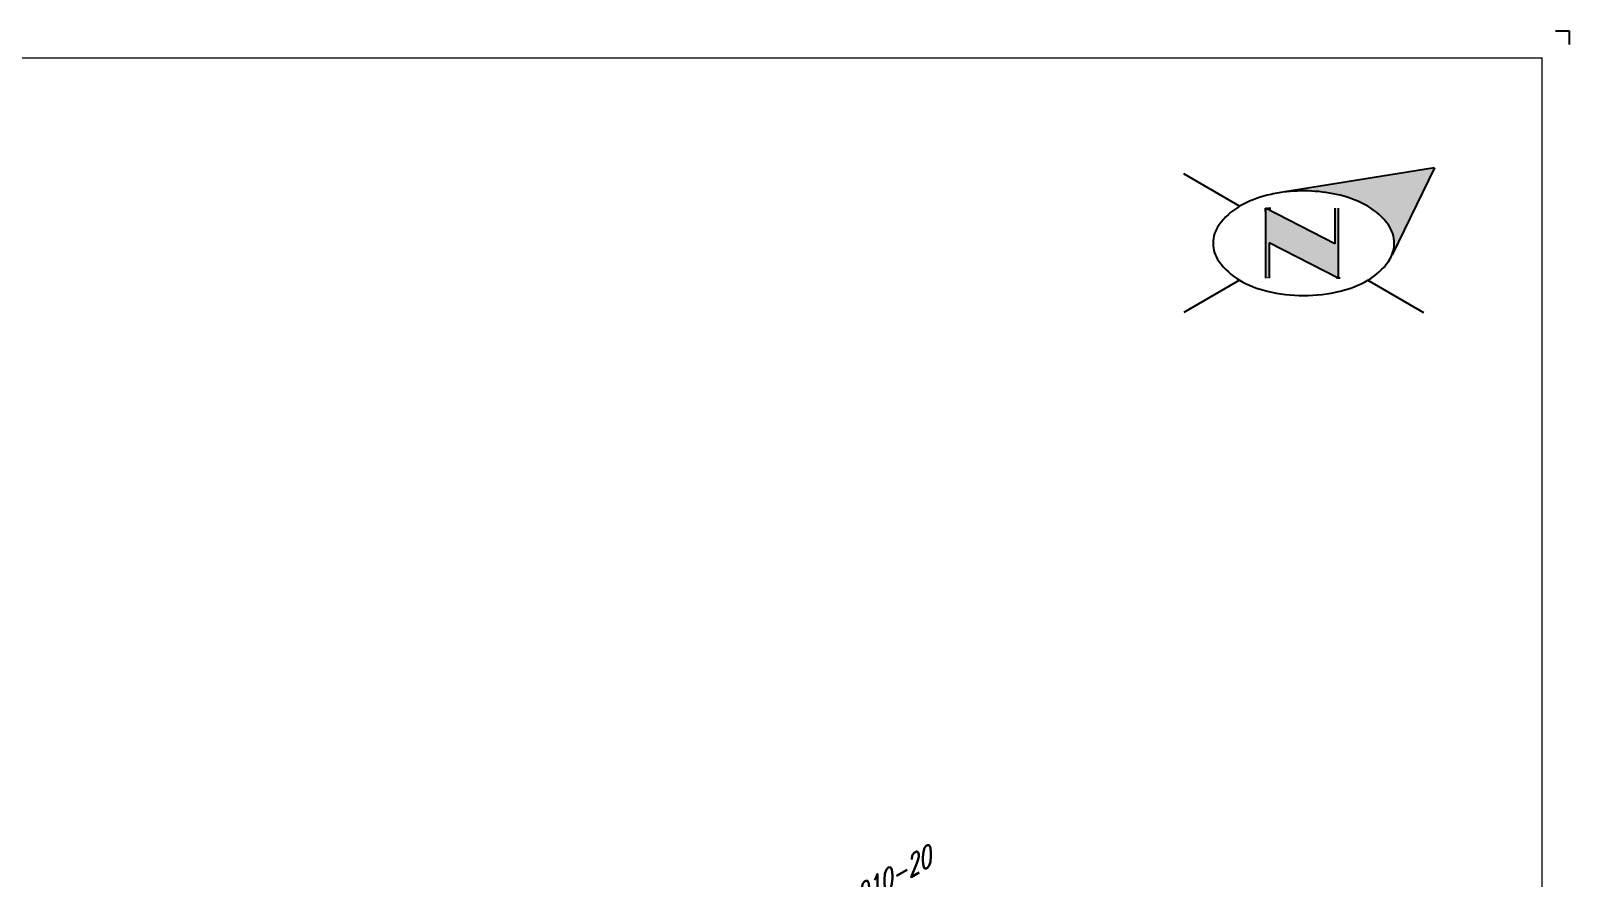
# Model space of a CAD drawing. Header units: inches. Extents: x 0.1 to 17.4, y 0.1 to 11.4.
# Drawn here: x 10.31 to 17.38, y 7.48 to 11.37 of the extents above; entities that cross this region are included whole.
import ezdxf

# ---------------------------------------------------------------- set-up
doc = ezdxf.new("R2010")
doc.units = ezdxf.units.IN
doc.header["$MEASUREMENT"] = 0
doc.layers.add('BORDER', color=3, linetype='Continuous')
doc.layers.add('Continuation', color=7, linetype='Continuous')
doc.layers.add('PIPE', color=7, linetype='Continuous', lineweight=30)
doc.styles.add('PART_Standard', font='romans', dxfattribs={"width": 0.8, "height": 0.09})

# ---------------------------------------------------------------- blocks, each defined once
blk = doc.blocks.new('north2')
at = {"layer": 'BORDER'}
for points in [[(-0.706, -0.7673, -0.156851), (-0.679, -0.8512, -0.095667), (-0.6893, -0.9048), (-0.4945, -0.5044), (-1.1905, -0.6173, -0.092194), (-0.9281, -0.6306, -0.072341), (-0.8009, -0.6813, -0.106617)], [(-0.9381, -1.0109), (-0.9364, -1.0092), (-0.9364, -0.6907), (-0.9524, -0.6907), (-0.9524, -0.8533), (-1.2701, -0.6907), (-1.2701, -0.7067), (-1.2701, -1.0118), (-1.254, -1.0118), (-1.254, -0.8492)]]:
    blk.add_hatch(color=7, dxfattribs=at).paths.add_polyline_path(points)
at = {"layer": 'BORDER', "color": 7}
for p, q in [((-1.3895, -0.6813), (-1.6462, -0.5331)), ((-0.4945, -0.5044), (-1.1905, -0.6173)), ((-0.4945, -0.5044), (-0.6893, -0.9048)), ((-1.2701, -0.6907), (-1.2701, -1.0118)), ((-0.9524, -0.8533), (-1.2701, -0.6907)), ((-1.2701, -0.7067), (-1.2701, -0.6907)), ((-1.262, -0.6907), (-1.246, -0.6907)), ((-0.9524, -0.6907), (-0.9524, -0.8533)), ((-0.9364, -0.6907), (-0.9364, -1.0118)), ((-0.9364, -1.0118), (-1.254, -0.8492)), ((-1.254, -0.8492), (-1.254, -1.0118)), ((-1.3895, -1.0211), (-1.6462, -1.1694)), ((-1.2603, -1.0109), (-1.262, -1.0092)), ((-0.9283, -1.0118), (-0.9444, -1.0118)), ((-0.8009, -1.0211), (-0.5441, -1.1694))]:
    blk.add_line(p, q, dxfattribs=at)
for centre, radius, start, end in [((-1.1517, -1.0932), 0.4756, 103.44948, 120), ((-1.0952, -1.3294), 0.7185, 97.62035, 103.44948), ((-1.0952, -1.3294), 0.7185, 76.55052, 97.62035), ((-1.0387, -1.0932), 0.4756, 60, 76.55052), ((-1.2376, -0.9443), 0.3037, 120, 144.34287), ((-0.9527, -0.9443), 0.3037, 35.65713, 60), ((-1.3674, -0.8512), 0.144, 144.34287, 180), ((-0.823, -0.8512), 0.144, 360, 35.65713), ((-1.3674, -0.8512), 0.144, 180, 215.65713), ((-0.823, -0.8512), 0.144, 324.34287, 337.55468), ((-0.823, -0.8512), 0.144, 337.57958, 360), ((-1.2376, -0.7582), 0.3037, 215.65713, 240), ((-0.9527, -0.7582), 0.3037, 300, 324.34287), ((-1.1517, -0.6093), 0.4756, 240, 256.55052), ((-1.0387, -0.6093), 0.4756, 283.44948, 300), ((-1.0952, -0.373), 0.7185, 256.55052, 270), ((-1.0952, -0.373), 0.7185, 270, 283.44948)]:
    blk.add_arc(centre, radius, start, end, dxfattribs=at)
blk = doc.blocks.new('A$C6804a2e5')
blk.add_blockref('north2', (0, 0))
blk = doc.blocks.new('A$C860dd1f6')
at = {"layer": 'PIPE'}
blk.add_blockref('A$C6804a2e5', (0, 0), dxfattribs=at)
blk = doc.blocks.new('Border')
at = {"layer": 'BORDER', "const_width": 0.005}
blk.add_lwpolyline([(0.25, 0.25), (17.25, 0.25), (17.25, 11.25), (0.25, 11.25)], close=True, dxfattribs=at)
blk = doc.blocks.new('1_Cont_330')
at = {"layer": 'Continuation', "style": 'PART_Standard', "oblique": 330, "width": 0.8}
blk.add_attdef('CONT.', (0, 0), '', height=0.09, rotation=330, dxfattribs=at)

msp = doc.modelspace()

# ---------------------------------------------------------------- linework, layer by layer
for p, q in [((17.3125, 11.375), (17.375, 11.375)), ((17.375, 11.375), (17.375, 11.3125))]:
    msp.add_line(p, q)

# ---------------------------------------------------------------- block references
ref = msp.add_blockref('1_Cont_330', (13.2286, 6.8381))
ref.add_attrib('CONT.', 'CONT. 0014t-X002-010-20', (13.2286, 6.8381), dxfattribs={"layer": 'Continuation', "height": 0.09, "rotation": 30, "style": 'PART_Standard', "oblique": 30, "width": 0.8})
at = {"layer": 'BORDER'}
for name, p in [('Border', (0, 0)), ('A$C860dd1f6', (17.25, 11.25))]:
    msp.add_blockref(name, p, dxfattribs=at)

doc.saveas('drawing.dxf')
